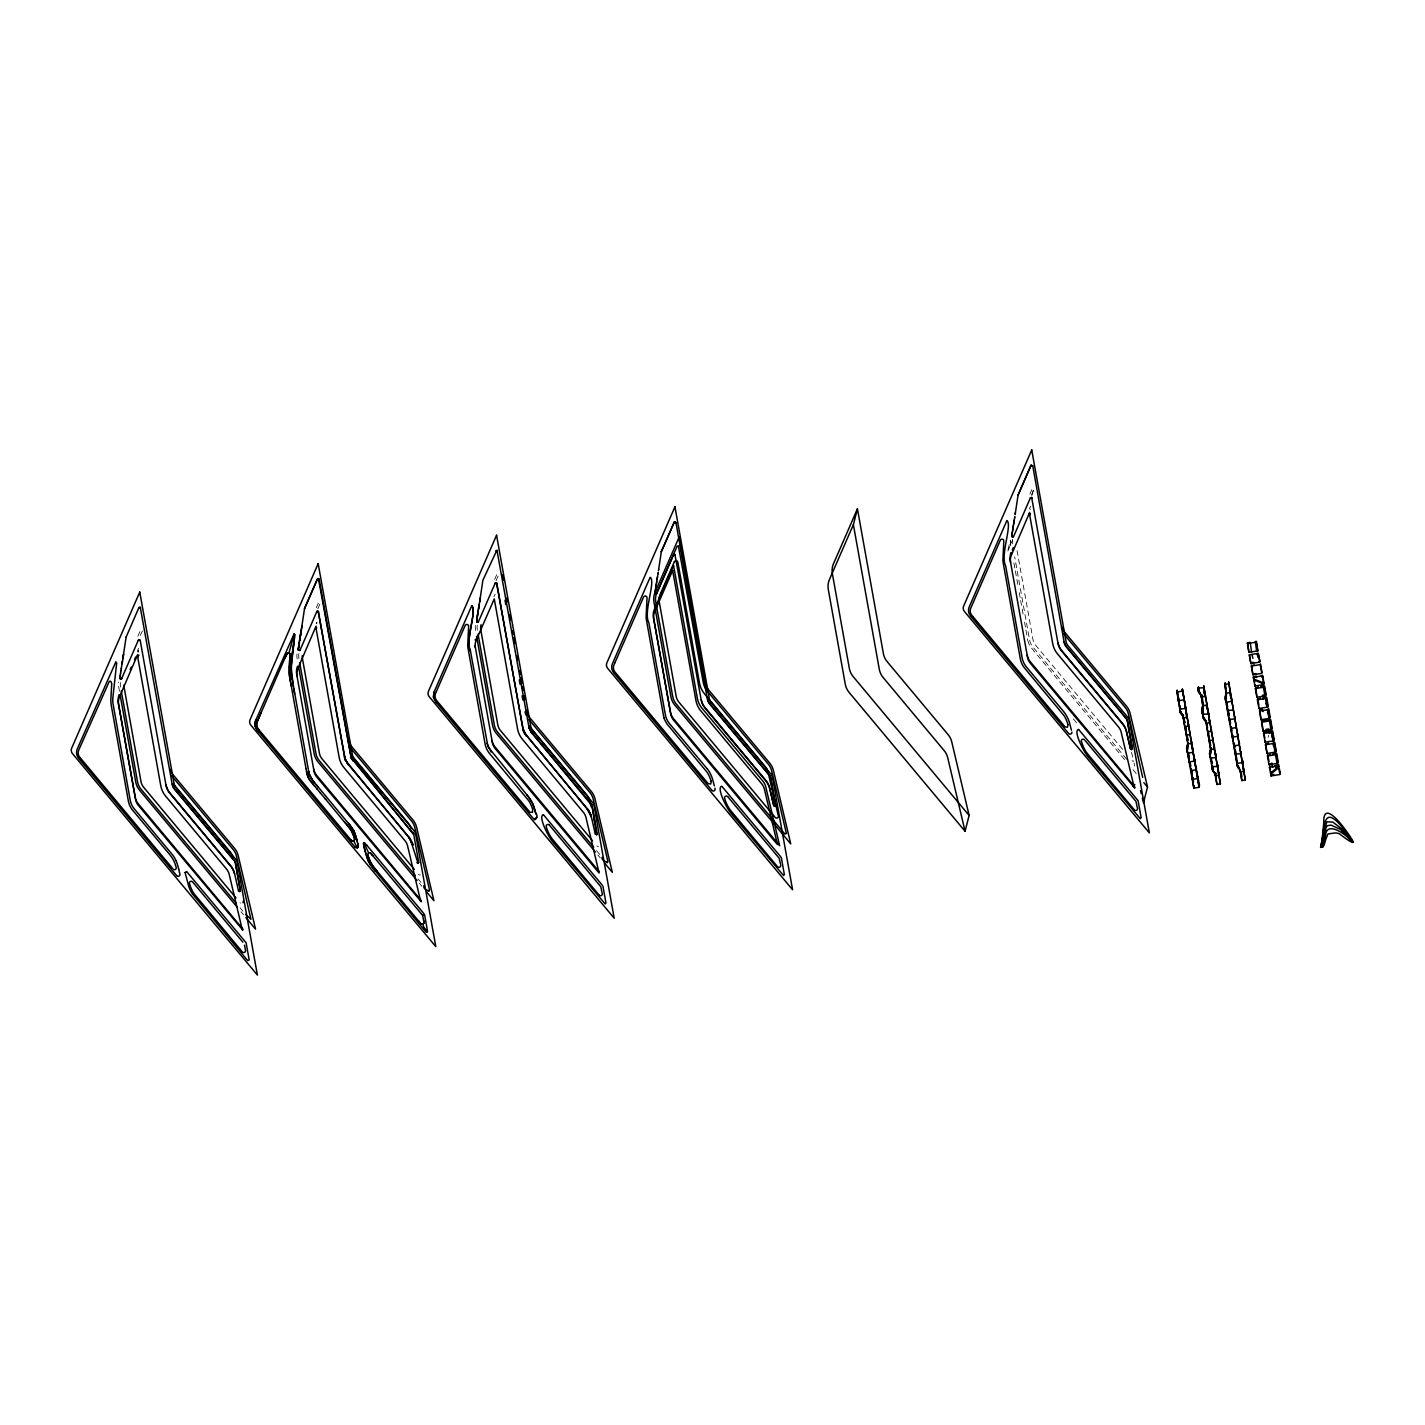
<?xml version="1.0" encoding="UTF-8"?>
<svg xmlns="http://www.w3.org/2000/svg" width="1425" height="1425" viewBox="0 0 1425 1425"><rect width="100%" height="100%" fill="white"/><g stroke="black" fill="none" stroke-linecap="round" stroke-linejoin="round"><path stroke-width="0.75" stroke-dasharray="5 3.75" d="M138.136 651.973L138.35 650.726L138.581 652.027M316.528 623.562L316.742 622.298L316.938 623.331M1030.168 509.562L1030.471 509.402M1008.027 549.516L1010.058 541.607M1032.038 495.241L1033.303 490.307M1268.107 737.206L1268.731 735.478M137.887 636.227L140.879 629.369M140.256 635.336L142.447 630.99M137.406 651.1L138.599 648.357M137.833 651.92L138.35 650.726M316.279 607.816L319.271 600.958M317.793 608.867L320.393 602.918M316.225 623.509L316.742 622.298M494.671 579.387L497.663 572.529M496.078 580.705L498.768 574.56M493.887 596.772L495.188 594.136M1029.847 494.119L1032.84 487.279M1031.379 495.188L1033.909 489.363M1007.849 551.065L1012.338 540.788M1029.367 508.992L1030.578 506.249M1122.651 749.425L1035.672 645.276A12.7 12.38 14.4 0 1 1032.965 639.504L1017.058 550.673M1126.641 759.24L1032.982 647.092A16.334 15.907 14.4 0 1 1029.509 639.665L1014.653 556.765M1124.574 759.561L1031.593 648.197A18.133 17.67 14.4 0 1 1027.835 640.52M1133.018 769.678L1136.651 774.007M1073.417 718.966L1078.244 724.755M596.505 850.565L600.958 855.891M597.841 854.947L600.246 857.832M418.113 878.993L420.945 882.36M419.449 883.358L421.853 886.261M240.095 907.85L242.802 911.109M241.057 911.786L243.461 914.672M1131.539 752.311L1133.712 761.502M1134.068 763.034L1134.781 766.098M1013.923 562.982L1014.992 568.896M1015.348 570.873L1018.18 586.673M1019.231 592.586L1020.3 598.5M1020.656 600.477L1023.471 616.277M1024.539 622.191L1025.608 628.104M1025.947 630.082L1027.728 639.95M119.486 691.267L118.774 687.313A18.133 17.67 14.4 0 1 118.613 682.254M1010.753 545.223A18.08 17.617 14.4 0 1 1010.681 539.523M1010.753 545.223A18.044 17.581 14.4 0 1 1010.592 540.146M1132.732 761.164A1.817 1.763 14.4 0 1 1132.02 760.647M1012.373 543.798A16.334 15.907 14.4 0 1 1012.569 539.238M477.357 630.188A16.334 15.907 14.4 0 1 477.304 624.987M475.558 630.473A18.133 17.67 14.4 0 1 475.416 625.415M598.482 846.557A1.817 1.763 14.4 0 1 596.843 845.916M420.375 874.914A1.817 1.763 14.4 0 1 418.451 874.327M297.166 658.902A18.133 17.67 14.4 0 1 297.006 653.826M298.947 658.617A16.334 15.907 14.4 0 1 298.912 653.398M120.555 687.028A16.334 15.907 14.4 0 1 120.412 682.468M240.487 903.129A1.817 1.763 14.4 0 1 240.041 902.755"/><path stroke-width="1.5" d="M298.181 649.978L299.873 650.53L316.849 611.485L318.113 611.076L345.402 760.291L409.313 838.06L412.84 845.346L412.805 844.437M476.876 619.733C476.431 624.239 477.375 621.068 478.301 622.048L495.241 583.057L496.452 582.611L523.402 730.847M476.663 621.318L477.054 618.521L476.769 620.124M707.495 698.695A10.883 10.598 14.4 0 0 709.81 703.629L769.785 775.467A3.634 3.527 14.4 0 1 770.569 777.106L775.574 805.036L774.826 806.425L773.704 805.837L769.625 788.506A19.166 18.668 14.4 0 0 765.742 780.811L704.858 707.887A17.189 16.744 14.4 0 1 701.207 700.067L674.898 554.236L673.633 554.646L656.693 593.619L655.072 592.747M1057.991 643.227L1058.098 642.835A17.189 16.744 14.4 0 0 1061.75 650.637L1122.651 723.562A19.166 18.668 14.4 0 1 1126.498 731.274L1130.488 748.909L1131.628 749.586L1130.488 748.909L1126.409 731.666A19.166 18.668 14.4 0 0 1122.544 723.953L1061.661 651.029A17.189 16.744 14.4 0 1 1057.991 643.227L1031.629 497.361L1030.418 497.806L1013.496 536.78C1011.18 535.747 1011.536 537.724 1013.371 536.691M289.72 659.704L289.916 653.594A1.799 1.746 14.4 0 1 290.219 654.663M291.11 668.485L291.163 666.383M607.994 861.787L593.228 799.176A16.334 15.907 14.4 0 0 589.932 792.585L529.031 719.678M289.222 667.969L289.222 671.407A51.514 50.196 14.4 0 0 289.596 676.519L306.054 768.77M1261.553 677L1261.41 675.646M289.222 667.541L289.275 666.241M293.764 642.907L294.369 633.662L288.954 652.917M291.181 665.956L291.697 658.688M289.293 665.813L289.453 662.946M121.624 678.496L120.591 679.404L119.789 678.389M418.683 862.517L418.38 862.766M597.182 833.607L596.665 834.747L591.785 804.448L597.164 833.447M290.237 654.698L290.112 655.856M289.507 662.126L289.845 658.457M289.685 660.113L289.328 673.793A46.366 45.19 14.4 0 0 289.578 676.376L290.433 681.595M1267.627 713.07L1267.751 711.431A11.222 10.937 14.4 0 0 1267.662 709.739L1268.606 708.421L1270.174 717.167L1268.98 717.363M289.863 658.225L290.005 656.8M111.702 684.428L110.829 699.817A51.514 50.196 14.4 0 0 111.186 704.947L128.392 801.188A21.268 20.734 14.4 0 0 132.169 809.632L169.343 854.145A69.451 67.688 14.4 0 1 170.911 856.122A26.487 25.81 14.4 0 1 173.583 860.379A37.531 36.569 14.4 0 1 175.453 865.011L176.183 867.397A1.781 1.746 14.4 0 1 173.529 869.41M172.3 783.946A10.883 10.598 14.4 0 0 174.634 788.898L234.608 860.718A3.634 3.527 14.4 0 1 235.374 862.374L240.38 890.625M291.84 657.406L292.232 653.897M292.285 653.523L292.41 652.418M111.791 683.715L110.901 681.488M292.463 652.062L292.695 650.228M292.802 649.497L293.105 647.306M298.484 648.143L298.217 649.764L298.662 646.95L298.377 648.553M655.001 592.907L655.268 591.304M1011.786 536.067L1012.231 533.253M120.252 675.361L119.807 678.175L121.552 678.621M655.162 591.713L655.447 590.092M1011.964 534.856L1012.409 532.042M293.212 646.576L293.639 643.637M298.84 645.739L298.555 647.342L299.018 644.527L298.733 646.131M477.233 617.31L476.947 618.913L477.411 616.099L477.126 617.702M655.34 590.502L655.625 588.899M120.163 675.753L120.626 672.938M123.476 654.609L126.13 636.993M301.833 626.466L304.523 608.564M480.225 598.037L482.915 580.153L496.933 550.121L528.996 727.498M658.653 569.341L661.325 551.724M1015.402 512.768L1015.206 514.104M1015.455 512.501L1018.109 494.885M123.387 655.144L123.583 654.217M301.975 625.789L301.37 629.369M655.518 589.291L655.803 587.688M658.724 569.216L658.457 570.677M1012.302 532.451L1012.587 530.848M123.494 654.752L123.156 656.729M299.197 643.316L298.912 644.919L299.393 642.105L299.09 643.708M301.708 627.249L301.886 626.323M477.589 614.905L477.304 616.508L477.963 612.483M480.1 598.838L480.278 597.912M655.696 588.08L655.981 586.477M1012.498 531.24L1012.783 529.637M1015.17 514.372L1015.437 512.911M120.519 673.348L120.983 670.534M123.227 656.212L123.423 655.286M479.602 602.027L480.172 598.696M294.102 640.716L291.43 661.859L291.323 674.31L309.083 773.757L312.467 780.17L351.031 826.482M301.548 628.318L301.726 627.392M477.482 615.297L477.785 613.694M655.892 586.868L656.355 584.054M1012.676 530.029L1012.961 528.426M120.893 670.926L121.374 668.111M122.978 657.798L123.245 656.337M294.512 638.008L291.127 667.506L293.425 687.028M299.286 642.497L300.532 634.873M477.678 614.086L478.159 611.272L477.874 612.875M479.78 600.958L479.958 600.032M656.07 585.657L656.551 582.861M1012.854 528.817L1013.157 527.214M122.817 658.867L123.084 657.406M299.856 638.881L299.66 640.092L300.443 635.265M299.464 641.303L299.963 638.489M301.477 628.977L300.622 634.054M478.355 610.06L478.052 611.663L478.925 606.444M656.444 583.252L656.747 581.649M657.994 573.598L658.225 572.405M1013.246 526.413L1013.531 524.81M1013.05 527.606L1013.335 526.003M121.267 668.521L122.532 660.879M122.924 658.457L122.033 663.694M294.548 637.794L295.064 634.588M300.728 633.662L301.316 630.046M478.444 609.259L478.836 606.836M479.032 605.643L479.21 604.432L478.64 608.048M479.121 605.251L479.708 601.617M656.64 582.041L657.513 576.822M658.101 573.206L657.032 579.637M1013.424 525.202L1013.727 523.598M1013.62 523.99L1014.315 519.983M1014.689 517.56L1013.816 522.779M1014.6 517.97L1014.885 516.367M300.248 636.476L300.817 632.86M300.337 636.084L300.924 632.451M478.729 607.656L479.317 604.04M242.838 930.133L138.457 805.499A13.662 13.306 14.4 0 1 135.553 799.283L118.578 704.556A13.662 13.306 14.4 0 1 119.451 697.057L137.691 654.502M296.97 676.127A13.662 13.306 14.4 0 1 297.843 668.628L316.083 626.074M1010.557 562.447A13.662 13.306 14.4 0 1 1011.429 554.948L1029.669 512.394M116.636 663.284L112.718 699.016A53.455 52.084 14.4 0 0 113.02 703.683L130.209 800.155A19.309 18.81 14.4 0 0 134.324 808.919L172.906 855.285A30.352 29.569 14.4 0 1 175.97 860.682M853.379 524.649L857.44 508.832L883.358 653.469A18.133 17.67 14.4 0 0 887.223 661.717L948.106 734.641A18.133 17.67 14.4 0 1 951.775 741.962L969.125 815.456L965.063 831.256L849.14 692.443A18.133 17.67 14.4 0 1 845.274 684.178L828.299 589.451A18.133 17.67 14.4 0 1 829.457 579.494L853.379 524.649L879.296 669.287A18.133 17.67 14.4 0 0 883.162 677.534L944.045 750.458A18.133 17.67 14.4 0 1 947.732 757.779L965.063 831.256M1018.002 495.277L1031.166 465.049M1018.073 495.063L1030.97 465.334M1031.183 465.352L1032.591 465.939L1030.863 465.726M1030.418 497.806L1032.145 498.02M1064.172 642.248L1064.279 641.838A10.883 10.598 14.4 0 0 1066.595 646.79L1126.587 718.627A3.634 3.527 14.4 0 1 1127.353 720.266L1132.252 748.766L1127.246 720.658A3.634 3.527 14.4 0 0 1126.48 719.019L1066.506 647.182A10.883 10.598 14.4 0 1 1064.172 642.248L1032.697 465.548M1143.456 802.845L1147.517 787.027L1130.185 713.533A18.133 17.67 14.4 0 0 1126.498 706.212L1065.615 633.306A18.133 17.67 14.4 0 1 1062.302 627.267M1180.167 711.698L1176.925 690.858L1177.78 696.7M1177.869 697.288L1178.19 700.779L1183.462 699.942L1183.961 697.965M1199.12 787.312L1182.394 689.219L1199.12 787.312L1193.847 788.15L1187.221 751.082A8.532 8.301 14.4 0 1 1187.328 748.089L1187.363 746.896A4.97 4.845 14.4 0 1 1187.559 744.384A4.827 4.703 14.4 0 0 1188.147 743.512L1188.183 743.387M1179.9 708.92L1185.03 708.67L1185.529 706.693M1180.06 708.457L1179.971 705.892M1187.737 749.265L1187.577 747.555A8.318 8.105 14.4 0 0 1187.898 744.171L1183.178 716.971A7.018 6.84 14.4 0 0 1182.287 714.851L1182.127 714.62M1187.096 715.439L1186.597 717.416L1183.106 717.968M1188.664 724.167L1188.147 726.144L1184.674 726.697L1183.249 717.381M1198.443 686.672L1198.318 688.026M1186.384 734.855L1189.715 734.89L1190.231 732.913M1220.423 783.91L1203.715 685.817L1220.423 783.91L1216.932 784.462L1215.383 775.734A8.318 8.105 14.4 0 0 1213.993 772.599L1213.726 772.261M1206.85 703.309L1206.334 705.286L1202.842 705.838L1201.364 696.113A7.018 6.84 14.4 0 0 1200.473 693.993L1199.44 692.532A5.611 5.451 14.4 0 1 1198.746 691.107L1198.478 690.092A31.403 30.602 14.4 0 1 1198.3 689.166L1198.158 688.453M1187.844 744.456L1188.005 743.993A7.018 6.84 14.4 0 1 1187.916 746.255L1187.452 747.947A5.611 5.451 14.4 0 0 1187.292 749.514L1187.381 750.548A31.403 30.602 14.4 0 0 1187.542 751.492L1187.577 753.202L1192.85 752.364L1193.366 750.387M1191.799 741.641L1191.282 743.618L1188.112 743.707A2.512 2.458 -8.7 0 0 1188.29 743.137M1205.283 694.563L1204.766 696.54L1201.293 697.092M1202.842 705.838L1201.435 696.504M1202.789 714.263L1207.901 714.014L1208.418 712.037M1194.916 759.115L1194.417 761.092L1189.145 761.93L1187.737 752.614M1214.67 746.985L1214.171 748.962L1210.68 749.514L1206.049 722.315A7.018 6.84 14.4 0 0 1205.318 720.444M1192.137 777.106L1192.28 779.422L1197.552 778.567L1198.051 776.589M1196.483 767.861L1195.985 769.838L1190.712 770.676L1190.908 768.93M1209.985 720.783L1209.469 722.76L1205.977 723.312M1207.705 731.452L1211.036 731.488L1211.535 729.511M1193.847 788.15L1192.422 778.816M1209.273 740.198L1212.604 740.234L1213.102 738.257M1230.185 690.697L1229.668 692.675L1226.177 693.227L1224.77 683.893L1226.177 693.227A8.318 8.105 14.4 0 1 1225.963 696.611L1226.212 698.802M1210.68 749.514L1206.53 724.897M1245.325 780.045L1228.617 681.952L1245.325 780.045L1241.834 780.597L1240.338 770.872A7.018 6.84 14.4 0 0 1239.465 768.752M1210.609 757.957L1215.739 757.708L1216.237 755.731M1212.176 766.686L1217.306 766.436L1217.805 764.459M1227.691 710.398L1232.803 710.149L1233.302 708.172M1231.752 699.426L1231.236 701.403L1225.963 702.24L1226.052 701.26M1247.32 643.583L1256.227 642.158L1257.794 650.887L1256.672 651.065L1255.3 641.553L1256.423 641.375L1257.794 650.887L1248.87 652.312L1247.516 642.8L1250.188 642.372L1251.56 651.884M1226.515 703.843L1229.098 719.714L1234.371 718.877L1234.869 716.9M1213.815 771.566L1214.563 772.635A7.018 6.84 14.4 0 1 1215.454 774.737L1215.383 775.734L1218.856 775.182L1219.372 773.205M1230.915 727.498L1230.666 728.46L1235.938 727.623L1236.437 725.646M1216.932 784.462L1215.525 775.147M1231.04 727.017L1232.233 737.206L1237.506 736.351L1238.004 734.374M1258.008 657.548L1257.117 653.576L1258.239 653.398L1259.807 662.126L1250.883 663.551L1249.333 654.823L1258.239 653.398L1260.003 661.36L1258.952 661.521M1251.346 666.063L1260.252 664.638L1261.82 673.366L1252.913 674.791L1251.346 666.063L1254.214 664.852M1233.551 743.048L1233.783 745.934L1239.055 745.097L1239.572 743.12M1252.913 674.791L1251.542 665.279M1253.359 677.303L1262.265 675.877L1263.832 684.606L1254.926 686.031L1253.359 677.303L1256.227 676.091L1256.494 677.516M1235.511 754.074L1240.623 753.825L1241.139 751.848M1237.31 762.803L1235.475 750.512M1254.926 686.031L1255.193 684.712M1255.372 688.542L1264.296 687.117L1265.845 695.845L1256.939 697.27L1255.372 688.542L1258.346 686.939M1233.943 745.346L1236.918 763.408L1242.19 762.571L1242.707 760.594M1256.939 697.27L1255.674 687.367M1257.384 699.782L1266.308 698.357L1267.858 707.085L1258.952 708.51L1257.384 699.782L1260.359 698.179M1258.952 708.51L1259.255 707.352M1244.274 769.34L1243.758 771.299L1240.267 771.869M1259.397 711.022L1268.321 709.597L1269.889 718.325L1260.965 719.75L1259.7 709.846L1262.372 709.418L1263.049 711.609M1241.834 780.597L1240.427 771.263M1260.965 719.75L1259.7 709.846M1261.41 722.261L1270.334 720.836L1271.902 729.564L1262.977 730.989L1261.713 721.086L1267.057 720.231M1262.977 730.989L1261.713 721.086M1263.423 733.501L1272.347 732.076L1273.914 740.804L1264.99 742.229L1263.726 732.325L1269.069 731.47L1269.247 733.18M1264.99 742.229L1265.186 740.519M1265.436 744.741L1274.36 743.316L1275.927 752.044L1267.003 753.469L1265.436 744.741L1268.41 743.137M1267.003 753.469L1265.738 743.565M1267.448 755.98L1276.372 754.555L1277.94 763.283L1269.016 764.708L1267.448 755.98L1270.423 754.377M1269.016 764.708L1271.991 763.123M1269.461 767.22L1278.385 765.795L1279.953 774.523L1271.029 775.948L1269.461 767.22L1272.436 765.617L1272.632 766.739A31.403 2.868 80.9 0 1 1272.757 767.38M1271.029 775.948L1270.673 771.602M1210.538 754.199L1210.787 751.598A7.018 6.84 14.4 0 0 1210.894 749.318L1210.822 748.927M1226.23 693.512L1226.284 693.352A7.018 6.84 14.4 0 1 1226.302 695.311L1225.838 697.003A5.611 5.451 14.4 0 0 1225.678 698.553L1225.767 699.604A31.403 30.602 14.4 0 0 1225.928 700.53L1226.212 700.886M1273.38 745.756L1273.523 742.318L1274.663 742.14L1276.23 750.886L1274.556 751.153M1203.413 714.406L1202.967 707.922A7.018 6.84 14.4 0 0 1203.074 705.642L1203.003 705.233M1225.945 693.423A4.97 4.845 14.4 0 0 1225.785 695.934L1225.732 697.822M1210.538 757.548L1210.413 756.835A31.403 30.602 14.4 0 1 1210.27 755.891L1210.163 754.858A5.611 5.451 14.4 0 1 1210.324 753.291L1210.448 752.899A8.318 8.105 14.4 0 0 1210.769 749.514L1211.001 748.98A2.512 2.458 -8.7 0 0 1211.161 747.787M1210.431 753.504L1210.253 752.24M1204.178 719.75A8.532 8.301 14.4 0 1 1203.003 717.042L1202.593 713.141A31.403 30.602 14.4 0 1 1202.433 712.197L1202.344 711.164A5.611 5.451 14.4 0 1 1202.486 709.597L1202.629 709.151A8.318 8.105 14.4 0 0 1202.949 705.82L1203.181 705.304A2.512 2.458 -8.7 0 0 1203.341 704.092L1201.792 695.115M294.173 633.644L255.627 720.587L255.111 725.931L257.765 730.633M527.125 795.168L487.973 746.771L470.482 651.154C464.71 640.787 477.482 609.757 471.728 605.75L434.019 692.176L433.503 697.502L436.78 702.952M256.126 719.447L255.004 725.307L257.337 730.134M434.019 692.176L433.396 696.896L435.729 701.706M257.925 720.017L257.034 722.101A7.285 7.089 14.4 0 0 257.302 727.498A7 6.822 14.4 0 0 257.978 728.585L258.085 728.727A25.81 25.151 14.4 0 0 258.513 729.262L259.332 730.259M126.095 637.171L138.991 607.424L140.202 606.979L172.211 784.338A10.883 10.598 14.4 0 0 174.527 789.29L234.502 861.127A3.634 3.527 14.4 0 1 235.285 862.766L240.273 890.696M121.517 678.888L138.457 639.914L140.078 640.52M130.12 669.572L131.225 667.078M134.502 659.579L135.589 657.067M304.594 608.35L317.383 579.013M304.487 608.742L317.294 579.405L318.505 578.96L351.156 757.904L413.678 834.355L351.138 757.192L319.075 579.102M258.442 718.859L259.19 717.113M285.623 656.533L257.782 720.355M285.908 655.892L286.585 654.307A6.11 5.949 14.4 0 1 286.906 653.63A1.799 1.746 14.4 0 1 287.547 653.06L287.69 652.988A2.013 1.977 14.4 0 1 288.758 652.882M436.353 691.553L464.995 625.878A6.11 5.949 14.4 0 1 465.298 625.201A1.817 1.763 14.4 0 1 468.629 626.252L467.721 645.382A46.366 45.19 14.4 0 0 467.97 647.947L484.981 743.28A47.31 46.099 14.4 0 0 485.212 744.527L485.408 745.364A18.561 18.098 14.4 0 0 485.765 746.593A20.716 20.182 14.4 0 0 488.65 752.311A42.127 41.04 14.4 0 0 489.986 754.021L528.817 800.85A25.49 24.848 14.4 0 1 530.118 803.077L530.866 804.608A43.106 42.002 14.4 0 1 531.703 806.639A43.356 42.251 14.4 0 1 532.665 809.489L532.54 812.286L529.993 812.303L436.905 700.851A25.81 25.151 14.4 0 1 436.477 700.316A7.232 7.054 14.4 0 1 435.444 693.69L436.264 691.731M661.378 551.511L674.381 521.888L661.271 551.902M614.745 663.124L643.387 597.467A6.11 5.949 14.4 0 1 643.69 596.79A1.817 1.763 14.4 0 1 647.039 597.841L646.113 616.954A46.366 45.19 14.4 0 0 646.362 619.537L663.373 714.851A47.31 46.099 14.4 0 0 663.605 716.116L663.801 716.935A18.561 18.098 14.4 0 0 664.157 718.182M857.44 508.832L833.518 563.677A18.133 17.67 14.4 0 0 832.36 573.634L849.336 668.378A18.133 17.67 14.4 0 0 853.201 676.626L969.125 815.456M1012.284 549.997L1013.371 547.485M259.439 716.543L260.971 713.052M285.018 657.923L287.547 653.06A1.817 1.763 14.4 0 1 289.881 653.576L289.275 653.042M614.656 663.32L613.819 665.261A7.232 7.054 14.4 0 0 614.763 671.763L614.87 671.887A25.81 25.151 14.4 0 0 615.297 672.422L708.243 783.732L710.772 783.999L711.182 781.47M257.195 727.534A7.659 7.463 14.4 0 1 257.302 721.478L257.676 720.605M316.902 611.361L318.577 611.699M673.526 555.038L675.254 555.251M423.724 923.222C420.535 926.339 429.531 932.092 426.983 932.342M418.718 862.374L413.446 832.984M138.902 607.834L140.612 608.048M138.35 640.306L140.167 640.128L166.013 785.335A17.189 16.744 14.4 0 0 169.682 793.137L231.242 866.917A19.398 18.899 14.4 0 1 234.163 872.723M495.74 550.869L497.503 550.798M471.728 605.75C477.357 610.63 464.782 640.324 470.482 651.154M317.312 579.352L319.022 579.619M316.778 611.824L318.47 612.091L344.85 758.741M1133.872 786.03L1134.817 784.462M656.622 593.744L655.072 593.673M137.708 657.121L138.92 655.144M316.118 628.71L316.706 627.712M1029.687 515.013L1030.471 513.748M775.2 806.212L770.462 777.516A3.634 3.527 14.4 0 0 769.696 775.859L709.703 704.039A10.883 10.598 14.4 0 1 707.388 699.087L675.913 522.387L674.488 521.799L675.806 522.779M496.862 583.68L495.277 583.235L496.862 583.68L522.975 729.279M1270.851 772.884L1277.406 767.452L1277.495 765.938M240.113 891.088L238.598 890.625M775.236 805.873L773.811 805.446L769.714 788.114A19.166 18.668 14.4 0 0 765.848 780.401L704.965 707.477A17.189 16.744 14.4 0 1 701.296 699.675M495.383 583.128L496.969 583.27M423.617 920.532L422.691 915.598L424.472 914.351M364.978 843.066L363.66 842.959L366.653 845.061M355.021 847.109L357.693 847.501L358.067 844.74M317.062 611.503L318.47 612.091M308.049 776.874L309.831 775.806M299.713 650.423L298.27 649.729M477.963 622.084L476.716 622.155M1142.672 777.373L1128.422 713.925A16.334 15.907 14.4 0 0 1125.109 707.334L1064.226 634.41A19.95 19.451 14.4 0 1 1063.442 633.413M358.316 845.898L358.316 845.827A1.799 1.763 14.4 0 1 355.163 847.234L357.996 847.18L357.853 843.832M354.326 838.078L354.576 838.969A1.853 1.799 14.4 0 1 353.667 841.088C351.476 842.3 356.945 838.88 353.845 836.582A37.531 36.569 14.4 0 0 351.957 831.951M357.319 847.733L353.649 841.053M1251.097 662.785L1253.768 662.358M1253.109 674.025L1255.781 673.598M1176.622 692.033L1181.895 691.196M1203.217 687.794L1198.087 688.043L1198.354 690.822A8.532 8.301 14.4 0 0 1199.476 693.548L1199.886 693.975A8.318 8.105 14.4 0 1 1201.382 697.074M1224.609 684.481L1228.101 683.929M1261.766 683.822L1264.135 683.448L1263.637 680.651M1260.787 686.547L1264.581 685.942L1266.148 694.688L1262.336 695.293M1268.214 720.053L1270.637 719.661L1272.187 728.407L1270.388 728.692M1265.952 729.404L1268.624 728.977M1273.22 739.807L1274.199 739.646L1272.65 730.9L1270.227 731.292L1270.459 732.414A11.222 10.937 14.4 0 0 1270.583 732.967M1272.863 753.985L1276.675 753.38L1278.243 762.126M1271.225 775.182L1273.825 774.345M115.763 662.073L77.271 748.944A9.227 8.995 14.4 0 0 78.553 758.153L176.664 875.573M115.942 662.073L116.672 663.017M1254.285 680.046L1262.336 683.359L1262.942 684.748M1011.429 554.948L1011.198 552.49A14.517 14.143 14.4 0 0 1010.254 560.452L1027.532 657.192A13.662 13.306 14.4 0 0 1030.435 663.391L1134.817 788.025M297.611 666.17A14.517 14.143 14.4 0 0 296.685 674.15L313.945 770.872A13.662 13.306 14.4 0 0 316.849 777.088L421.248 901.722M426.182 932.253L370.714 865.402A38.03 37.05 14.4 0 1 367.205 858.171L366.225 855.303M247.683 960.61L249.179 959.88L246.133 942.94M186.586 871.494L185.054 872.403M1078.565 729.386C1072.669 730.562 1084.336 753.148 1088.397 757.12L1140.338 818.716L1141.14 817.683L1138.13 800.886M543.388 814.637C537.474 816.08 549.231 838.399 553.203 842.389L605.162 903.967L605.946 902.951L602.935 886.154M1084.336 739.611L1084.443 739.717A1.799 1.763 14.4 0 0 1081.343 741.089M549.266 824.986L549.142 824.879A1.799 1.763 14.4 0 0 546.167 826.358A3.954 3.865 14.4 0 0 546.309 826.963L547.004 829.083A39.597 38.582 14.4 0 0 549.266 834.302A33.398 32.543 14.4 0 0 551.546 837.936A39.259 38.243 14.4 0 0 552.793 839.592L598.963 894.918M370.749 853.29L371.854 854.572M428.034 890.857C432.879 890.803 423.083 891.248 423.759 885.744M606.391 862.392C611.004 863.479 600.281 860.771 602.152 857.316M536.691 817.344C529.37 822.296 540.805 819.339 535.622 812.713C534.179 806.194 531.525 799.853 526.912 794.936M727.658 796.575L727.587 796.504A1.799 1.763 14.4 0 0 724.559 797.929A3.954 3.865 14.4 0 0 724.702 798.534L725.396 800.654A39.597 38.582 14.4 0 0 727.658 805.873A33.398 32.543 14.4 0 0 729.938 809.525A39.259 38.243 14.4 0 0 731.185 811.163L777.355 866.489M1182.59 714.655L1183.035 715.172A2.512 2.458 -8.7 0 1 1183.48 715.938M721.78 786.226C715.867 787.33 727.552 810.023 731.595 813.96L783.554 875.556L784.356 874.594L781.345 857.725M351.458 840.572L352.42 841.16L350.906 839.913M186.924 871.904L245.723 942.299M189.4 883.482A1.835 1.799 14.4 0 1 192.571 881.897L242.873 942.174M1078.814 729.671L1137.667 800.155M1134.158 809.649L1087.987 754.324A39.259 38.243 14.4 0 1 1086.723 752.667A33.398 32.543 14.4 0 1 1084.461 749.033A39.597 38.582 14.4 0 1 1082.198 743.814L1081.486 741.695A3.954 3.865 14.4 0 1 1081.326 741.089M722.012 786.511L780.882 856.995M543.62 814.94L602.49 885.424M419.36 921.886L420.696 923.489M971.227 616.811L1068.305 733.056M435.979 701.991L436.602 702.739M354.985 847.056L257.052 729.778A9.334 9.102 14.4 0 1 255.253 726.536A8.728 8.497 14.4 0 1 255.004 725.307A9.191 8.96 14.4 0 1 254.986 722.867A9.369 9.138 14.4 0 1 255.663 720.516M257.587 730.419L258.744 731.809M970.924 616.437L970.621 616.081A9.067 8.835 14.4 0 1 969.214 606.908L1006.905 520.499C1012.569 524.917 999.94 555.287 1005.658 565.885L1022.17 658.029A19.113 18.632 14.4 0 0 1026.249 666.722L1064.048 712.072A33.862 32.989 14.4 0 1 1069.231 721.869L1071.44 730.152M728.015 796.985L779.19 858.277L780.401 863.692M306.553 771.513L306.589 771.727A47.31 46.099 14.4 0 0 306.82 772.956L307.016 773.793A18.561 18.098 14.4 0 0 307.355 775.022A20.716 20.182 14.4 0 0 310.258 780.74A42.127 41.04 14.4 0 0 311.576 782.432L314.604 786.066M972.776 616.402L972.082 615.582A25.81 25.151 14.4 0 1 971.654 615.048L971.547 614.905A7.232 7.054 14.4 0 1 970.621 608.422L1000.172 540.609A6.11 5.949 14.4 0 1 1000.475 539.95A1.817 1.763 14.4 0 1 1003.823 540.983L1002.897 560.114A46.366 45.19 14.4 0 0 1003.164 562.697L1020.158 658.012A47.31 46.099 14.4 0 0 1020.407 659.276L1020.585 660.096A18.561 18.098 14.4 0 0 1020.941 661.342A20.716 20.182 14.4 0 0 1023.827 667.043A42.127 41.04 14.4 0 0 1025.163 668.752L1063.994 715.582A25.49 24.848 14.4 0 1 1065.312 717.808L1066.043 719.34A43.106 42.002 14.4 0 1 1066.898 721.371A43.356 42.251 14.4 0 1 1067.842 724.221L1067.948 724.541M549.533 825.289L600.78 886.688L602.258 893.511A2.618 2.565 14.4 0 1 602.312 894.383A1.853 1.799 14.4 0 1 599.533 895.506A1.977 1.924 14.4 0 1 599.141 895.114M314.337 785.745L317.027 788.951M316.849 788.72L320.269 792.817M371.177 853.771L372.744 855.659M421.586 914.138L422.691 915.598M421.462 913.995L371.515 854.181M259.118 729.992L351.316 840.394M418.487 920.835L419.449 921.993M1143.883 782.699L1147.517 787.027M1134.959 787.099L1030.328 661.806A14.517 14.143 14.4 0 1 1027.229 655.197M1085.155 740.555L1135.974 801.42L1137.435 808.242A2.618 2.565 14.4 0 1 1137.488 809.115A1.853 1.799 14.4 0 1 1134.727 810.237A1.977 1.924 14.4 0 1 1134.336 809.863M528.978 725.681L587.029 795.203A12.7 12.38 14.4 0 1 589.594 800.333L591.09 806.621M529.156 727.445L531.418 732.058L591.393 803.878M529.833 730.117L529.103 727.106L531.098 732.183L592.016 805.713M525.13 733.911L588.454 810.13L591.054 815.492L595.312 834.248L596.808 834.64L595.49 834.017M524.596 732.967L587.706 809.649L591.233 816.935L591.197 816.008M592.586 840.821L500.496 730.544A12.7 12.38 14.4 0 1 497.788 724.755L480.813 630.028A12.7 12.38 14.4 0 1 481.044 624.72M593.691 847.198L497.806 732.361A16.334 15.907 14.4 0 1 494.315 724.933L478.052 634.143M595.418 852.043L496.399 733.465A18.133 17.67 14.4 0 1 492.533 725.218L476.627 636.405M605.091 863.621L612.322 872.296L594.991 798.802A18.133 17.67 14.4 0 0 591.322 791.481L530.438 718.556A18.133 17.67 14.4 0 1 526.573 710.309M599.123 871.583L495.134 747.056A14.517 14.143 14.4 0 1 492.053 740.466M436.727 702.899L533.449 818.716M350.568 754.092L408.637 823.632A12.7 12.38 14.4 0 1 411.202 828.744M345.295 759.382L348.003 764.121L410.062 838.541L418.042 863.265L416.902 862.606M414.426 869.517L322.103 758.955A12.7 12.38 14.4 0 1 319.396 753.184L302.421 658.439A12.7 12.38 14.4 0 1 302.243 655.785M415.298 875.609L319.414 760.772A16.334 15.907 14.4 0 1 315.923 753.362L299.66 662.572M417.026 880.472L318.007 761.894A18.133 17.67 14.4 0 1 314.141 753.647L298.591 666.793M426.681 892.032L433.93 900.707L416.599 827.23A18.133 17.67 14.4 0 0 412.929 819.909L352.028 746.985A18.133 17.67 14.4 0 1 348.412 739.842M421.159 900.529L316.742 775.485A14.517 14.143 14.4 0 1 313.66 768.877M314.515 782.61L312.734 780.49A19.433 18.935 14.4 0 1 309.831 775.806L308.477 771.103M316.279 784.748L318.06 786.867M423.777 913.478L366.368 844.722M313.785 785.086L312.681 783.768M320.162 792.692L325.702 799.3M344.512 821.851L345.723 823.294M346.542 824.273L347.344 825.235M325.132 798.623L350.425 829.279A25.49 24.848 14.4 0 1 351.726 831.488L352.456 833.019A43.106 42.002 14.4 0 1 353.311 835.068A43.356 42.251 14.4 0 1 354.273 837.918M258.816 729.636L258.352 729.083A7.873 7.659 14.4 0 1 257.302 727.498M418.79 921.191L374.401 868.003A39.259 38.243 14.4 0 1 373.154 866.364L372.228 864.993A35.18 34.271 14.4 0 1 369.2 859.079A51.46 50.142 14.4 0 1 368.077 855.944L368.612 857.494A39.597 38.582 14.4 0 0 370.874 862.731A33.398 32.543 14.4 0 0 373.154 866.364L377.358 871.601M173.155 783.679L230.244 852.043A12.7 12.38 14.4 0 1 232.809 857.173M236.033 897.946L143.711 787.384A12.7 12.38 14.4 0 1 141.004 781.595L124.028 686.868A12.7 12.38 14.4 0 1 123.832 685.104M236.016 902.987L141.004 789.201A16.334 15.907 14.4 0 1 137.53 781.773L121.267 690.983M245.528 914.351L250.925 919.321L236.443 856.015A16.334 15.907 14.4 0 0 233.13 849.442L172.247 776.518A19.95 19.451 14.4 0 1 171.463 775.521M237.423 907.44L139.614 790.305A18.133 17.67 14.4 0 1 135.749 782.058L120.181 695.222M245.884 917.558L255.538 929.136L238.207 855.641A18.133 17.67 14.4 0 0 234.537 848.32L173.636 775.414A18.133 17.67 14.4 0 1 170.323 769.375M242.98 929.207L138.35 803.896A14.517 14.143 14.4 0 1 135.25 797.305L118.275 702.561A14.517 14.143 14.4 0 1 119.219 694.598M172.603 868.448L79.96 757.494M247.148 959.969L192.322 893.831A38.03 37.05 14.4 0 1 188.795 886.582L185.108 872.652M973.061 616.74L1065.027 726.875L1067.396 727.284L1068.038 724.844M348.519 823.347L354.13 831.719L357.835 843.743M375.007 871.049L368.345 861.038L364.568 848.997M711.841 790.305L613.837 672.921A9.067 8.835 14.4 0 1 612.412 663.747L650.121 577.339C656.195 580.937 642.907 612.483 648.874 622.725L665.386 714.887A19.113 18.632 14.4 0 0 669.447 723.562L707.263 768.912M527.713 795.88L532.683 803.611L535.978 814.245M349.321 824.309L353.988 831.416L357.319 841.516M526.573 735.906L524.115 731.969M526.466 736.298L522.904 728.086M491.055 751.99L486.994 743.298M413.001 832.307L413.482 833.696M348.181 764.334L345.598 760.148M348.074 764.726L344.814 757.833M312.663 780.401L309.813 775.752A19.202 18.703 14.4 0 1 308.922 773.187A19.416 18.917 14.4 0 1 308.602 771.727M311.772 782.663L310.597 781.185A20.573 20.039 14.4 0 1 308.049 776.874A21.785 21.232 14.4 0 1 306.785 772.777L306.019 768.556M1205.764 720.337L1205.906 720.516A2.512 2.458 -8.7 0 1 1206.28 721.086M587.456 808.83L590.609 814.868M587.367 809.222L589.22 811.894M409.064 837.241L412.217 843.279M408.957 837.633L410.827 840.322M591.286 804.288L591.874 805.267M531.418 732.058L530.243 730.348M531.311 732.45L529.245 727.783M353.026 760.487L351.85 758.759M352.919 760.879L351.031 756.853M1239.002 768.093L1238.432 767.309A5.611 5.451 14.4 0 1 1237.737 765.884M1181.984 714.406L1181.254 713.408A5.611 5.451 14.4 0 1 1180.559 711.983L1180.292 710.968A31.403 30.602 14.4 0 1 1180.114 710.042L1179.971 709.312M1204.25 719.714L1204.588 720.195A8.318 8.105 14.4 0 1 1206.084 723.294M1238.539 768.271L1238.877 768.734A8.318 8.105 14.4 0 1 1240.373 771.851M1204.855 719.75L1204.143 718.752A5.611 5.451 14.4 0 1 1203.519 717.559M1266.059 703.398L1267.039 706.105L1268.161 705.927L1266.593 697.181L1262.799 697.787L1263.227 699.461M524.899 734.071L523.794 731.221M411.202 840.412L412.395 843.796M524.364 733.109L522.815 728.496M363.892 842.816L368.701 853.041M589.843 812.464L590.947 815.884M1271.902 736.066L1272.347 737.081A11.222 10.937 14.4 0 1 1272.543 737.598M1230.238 695.596L1231.396 698.214M1206.904 708.207L1208.275 711.271M1214.723 751.901L1216.024 755.001L1214.296 749.728M1191.852 746.558L1199.565 785.531M351.441 758.545L350.71 755.535M523.901 732.129L523.598 730.704M345.295 760.042L345.028 758.617M523.598 731.363L523.135 729.155M1213.298 770.391L1212.924 769.162M345.099 759.525L344.565 756.782M367.988 855.641L367.935 855.445A3.954 3.865 14.4 0 1 367.757 854.786M1199.12 691.535L1198.835 690.519M1203.787 717.63L1203.893 717.968A4.328 2.886 19.9 0 0 1204.713 719.411M590.894 814.975L591.09 816.4M412.484 843.404L412.555 844.312M189.507 883.767L189.703 884.355A51.46 50.142 14.4 0 0 190.808 887.49A35.18 34.271 14.4 0 0 193.836 893.422L242.303 951.9A1.817 1.763 14.4 0 0 244.726 952.31M1203.448 717.327L1203.181 716.312A31.403 30.602 14.4 0 1 1202.985 715.386L1202.86 714.655M1238.004 765.973L1238.183 766.507A4.328 2.886 19.9 0 0 1239.002 767.968M711.057 781.06L711.093 781.167A43.356 42.251 14.4 0 0 710.113 778.21A43.106 42.002 14.4 0 0 709.258 776.18L708.51 774.648A25.49 24.848 14.4 0 0 707.21 772.421L668.378 725.592A42.127 41.04 14.4 0 1 667.043 723.882A20.716 20.182 14.4 0 1 664.139 718.182M1180.773 711.841L1181.022 712.625A4.328 2.886 19.9 0 0 1181.931 714.192M412.662 843.921L412.698 844.829M365.673 853.379L365.94 854.341M1231.538 698.339L1229.811 693.441M234.43 873.774L234.252 872.332A19.398 18.899 14.4 0 0 231.349 866.525L169.789 792.745A17.189 16.744 14.4 0 1 166.119 784.943M365.156 851.438L365.406 852.417M1237.595 765.403L1237.47 764.869A31.403 30.602 14.4 0 1 1237.274 763.942L1237.078 762.82M363.446 843.992L364.016 846.557M178.731 869.161L179.924 874.327A1.799 1.746 14.4 0 1 177.127 876.001M1263.013 677.427L1262.479 675.165M357.212 841.124L357.408 841.908M364.925 850.458L363.856 845.844M1262.71 676.216L1263.441 679.547M1213.37 769.625L1212.639 765.938M1140.57 790.59L1141.283 793.654M1142.369 798.249L1143.099 801.313M1134.264 787.74L1121.226 732.397A13.662 13.306 14.4 0 0 1118.447 726.892L1057.564 653.968A22.622 22.034 14.4 0 1 1052.737 643.69L1029.438 513.641M714.37 785.834L712.429 778.727A33.862 32.989 14.4 0 0 707.352 768.859M594.065 819.233L595.044 823.418M429.566 890.073L414.835 827.604A16.334 15.907 14.4 0 0 411.522 821.014L350.639 748.089A19.95 19.451 14.4 0 1 349.606 746.753M420.696 901.437L407.639 846.094A13.662 13.306 14.4 0 0 404.878 840.572L343.977 767.647A22.622 22.034 14.4 0 1 339.168 757.37L315.869 627.321M234.537 873.382L238.563 891.177L239.721 891.658L240.38 890.287M242.303 929.848L229.247 874.505A13.662 13.306 14.4 0 0 226.486 869.001L165.585 796.076A22.622 22.034 14.4 0 1 160.776 785.781L137.477 655.749M1254.232 679.814L1253.555 676.519M1237.327 765.528L1225.607 700.12A8.532 8.301 14.4 0 1 1225.714 697.146L1225.607 696.344A4.328 3.758 -59.2 0 1 1225.91 693.868M1254.321 680.17L1254.712 682.058M1229.009 715.314L1227.923 710.416M1230.434 724.595L1229.241 719.126M344.636 757.957L344.512 756.515M364.462 848.516L364.123 847.038M357.764 843.44L358.12 844.989M1208.168 710.737L1206.494 706.159M714.905 788.15L715.083 788.933A1.817 1.763 14.4 0 1 711.912 790.394M1252.005 654.396L1252.878 658.368M1189.163 758.029L1188.076 753.184M1190.605 767.309L1189.394 761.912M1199.155 690.43L1198.514 687.082M1177.816 694.83L1177.495 693.334A11.222 1.033 80.9 0 1 1177.192 691.731L1176.997 690.591M1191.995 773.953L1191.585 771.958A11.222 1.033 80.9 0 1 1191.282 770.373L1191.086 769.233M1233.32 739.486L1233.106 738.488A11.222 1.033 80.9 0 1 1232.803 736.885L1232.589 735.763M1274.965 765.67L1278.688 764.619L1279.009 766.436M1193.153 749.71L1191.425 744.384M1180.595 709.418L1180.327 707.958M1203.021 714.246L1202.842 713.284M1212.247 767.077L1212.39 767.808A31.403 30.602 14.4 0 0 1212.568 768.734L1212.835 769.749A5.611 5.451 14.4 0 0 1213.405 770.978M1180.132 708.902L1178.332 700.174M423.848 921.904L423.653 920.782L423.866 921.922A2.618 2.565 14.4 0 1 423.92 922.794M245.456 950.315L244.53 945.167M1260.466 663.854L1262.016 672.6M1263.387 687.26L1264.955 695.988M1265.418 698.499L1266.967 707.228M1267.431 709.739L1268.98 718.467M1269.443 720.979L1270.993 729.707M1271.456 732.218L1273.024 740.947M1273.469 743.458L1275.037 752.186M1275.482 754.698L1277.049 763.426M1257.687 698.606L1258.863 705.161M1263.726 732.325L1264.705 737.794M1267.751 754.805L1268.927 761.36M1269.764 766.044L1270.031 767.541M1249.333 654.823L1250.883 663.551M1225.126 682.522L1226.23 689.308M1241.157 772.065L1241.888 776.696M1226.872 702.454L1227.638 706.818M1228.225 710.095L1229.009 714.477M1229.793 718.841L1230.487 722.653M1231.164 726.483L1231.948 730.847M1232.732 735.229L1233.32 738.506M1234.103 742.87L1234.78 746.682M1226.64 703.291L1227.816 709.846M1206.815 723.757L1207.598 728.139M1208.436 732.254L1209.166 736.868M1209.95 741.249L1210.733 745.613M1211.357 758.759L1212.141 763.123M1211.143 759.596L1211.927 763.96M1182.358 689.415L1185.778 708.154M1183.997 718.182L1184.781 722.546M1185.564 726.91L1186.348 731.274M1187.132 735.656L1187.898 740.02M1183.943 718.432L1184.709 722.796M1185.493 727.16L1186.277 731.524M1186.669 733.715L1187.844 740.27M1185.208 728.3L1187.559 741.41M1177.121 690.056L1177.709 693.334M1178.493 697.716L1179.188 701.527M1188.379 752.863L1189.163 757.227M1189.946 761.609L1190.623 765.421M1191.211 768.698L1191.995 773.062M1192.778 777.444L1193.473 781.256M1194.257 785.62L1194.132 787.01L1193.936 785.87M1192.618 777.124L1193.42 782.361M780.544 864.565L780.651 865.082A2.618 2.565 14.4 0 1 780.704 865.955A1.853 1.799 14.4 0 1 777.925 867.077A1.977 1.924 14.4 0 1 777.551 866.703M502.277 574.72L503.239 580.135M506.481 598.215L507.122 601.831M509.402 614.496L510.364 619.911M512.305 630.758L512.964 634.374M513.606 637.99L514.585 643.423M516.848 656.07L517.489 659.686M519.448 670.534L520.089 674.15M520.731 677.766L521.71 683.198M522.352 686.814L523.011 690.43M523.973 695.845L524.614 699.461M505.02 600.281L505.786 604.538M519.288 679.939L520.072 684.321M522.12 695.756L522.886 699.996M475.077 645.721L492.337 742.443A13.662 13.306 14.4 0 0 495.259 748.659L599.088 873.008L586.031 817.665A13.662 13.306 14.4 0 0 583.27 812.161L522.369 739.237A22.622 22.034 14.4 0 1 517.56 728.941L494.261 598.91L476.235 640.199A13.662 13.306 14.4 0 0 475.362 647.698M424.579 914.779L427.536 931.237M293.71 688.702L294.619 693.726M1280.131 773.686L1279.401 768.681M1234.228 744.206L1234.78 747.68M1232.536 736.012L1233.32 741.267M1235.653 753.54L1235.101 750.067M1180.043 708.385L1179.651 706.07M1190.979 768.663L1192.048 776.518M290.593 682.433L291.199 685.817M1242.832 761.36L1243.241 768.2M1243.615 770.533L1242.849 761.894M1203.804 686.85L1204.642 695.774M1208.543 712.803L1209.326 721.976M1218.731 774.416L1217.947 765.777M1186.455 716.65L1185.707 708.225M1270.138 768.093L1270.388 769.607M1202.415 713.64L1202.29 712.803M292.089 679.565L291.412 675.272A53.455 52.084 14.4 0 1 291.127 670.605L291.11 670.178M1202.593 709.81L1202.415 708.546M1190.587 766.401L1190.071 763.052A11.222 1.033 80.9 0 0 1189.893 761.912M1230.452 723.633L1230.024 720.836A11.222 1.033 80.9 0 0 1229.739 719.144M1185.689 708.065L1185.885 709.151M1247.516 642.8L1248.87 652.312M1179.188 702.525L1178.422 697.912A11.222 1.033 80.9 0 0 1178.315 697.377M1218.09 766.151L1218.161 766.917M1208.56 713.408L1208.774 714.495M1204 687.509L1204.25 693.423M1279.882 771.994L1279.899 772.065M1210.235 754.11L1210.092 752.649A4.328 3.758 -59.2 0 1 1210.413 750.156M1202.397 710.416L1202.255 708.813A4.328 3.758 -59.2 0 1 1202.575 706.479M1187.346 748.766L1187.221 747.306A4.328 3.758 -59.2 0 1 1187.524 744.812M1210.146 753.38L1210.163 753.522A8.532 8.301 14.4 0 0 1210.039 756.354L1212.443 769.464A8.532 8.301 14.4 0 0 1213.566 772.19M1028.761 513.695L1028.886 514.924M1133.018 784.783L1133.142 786.386M1215.383 773.062A2.512 2.458 -8.7 0 1 1215.846 774.007M1215.632 773.098A2.672 2.618 14.4 0 1 1215.899 773.757M1214.332 772.083A4.328 2.886 19.9 0 1 1213.904 771.602M1212.924 771.174A6.68 1.336 84.8 0 1 1211.98 767.933M1211.197 747.537A2.672 2.618 14.4 0 1 1211.054 748.731L1211.072 748.731A4.827 4.703 14.4 0 1 1210.644 749.782M1210.003 756.8A6.68 1.443 80 0 1 1209.433 752.988M1210.288 752.222A4.97 4.845 14.4 0 1 1210.448 749.728M1203.341 718.36A6.68 1.336 84.8 0 1 1202.593 715.51M1204.731 719.091A4.97 4.845 14.4 0 1 1204.054 717.47M1202.219 712.66A8.532 8.301 14.4 0 1 1202.379 709.739M1203.377 703.861A2.672 2.618 14.4 0 1 1203.234 705.037L1203.217 705.108A4.827 4.703 14.4 0 1 1202.807 706.105M1202.433 714.192A6.68 1.443 80 0 1 1201.613 709.312M1202.451 708.546A4.97 4.845 14.4 0 1 1202.611 706.034M1201.471 694.67A2.512 2.458 -8.7 0 1 1201.756 695.364M1199.244 691.855A4.328 2.886 19.9 0 0 1200.242 693.441A4.97 4.845 14.4 0 1 1199.512 691.802M1198.835 692.532A6.68 1.336 84.8 0 1 1197.891 689.29M1187.292 752.204A6.68 1.443 80 0 1 1186.562 747.644M1183.195 717.951A8.318 8.105 14.4 0 0 1181.717 714.833L1181.361 714.37A12.344 12.023 14.4 0 1 1181.04 713.889A7.944 7.748 14.4 0 1 1180.203 711.698M1180.612 713.319A6.68 1.336 84.8 0 1 1179.704 710.167M1181.948 713.889A4.97 4.845 14.4 0 1 1181.129 711.841M1183.088 714.905A2.672 2.618 14.4 0 1 1183.462 715.51M1238.467 768.307A8.532 8.301 14.4 0 1 1237.292 765.599M1237.452 766.436A6.68 1.336 84.8 0 1 1236.882 764.067M1238.931 767.505A4.97 4.845 14.4 0 1 1238.325 765.884M1225.767 701.599A6.68 1.443 80 0 1 1224.948 696.7M1278.528 766.561A1.817 1.763 14.4 0 1 1277.922 768.2L1271.492 773.543A1.817 1.763 14.4 0 0 1270.886 775.182M1275.66 767.327A6.68 6.323 31 0 1 1275.072 765.724M1263.708 683.84A1.817 1.763 14.4 0 0 1262.568 682.486L1254.623 679.422A1.817 1.763 14.4 0 1 1253.483 678.068M1071.867 732.094A1.817 1.763 14.4 0 1 1068.714 733.554M526.306 715.403A19.95 19.451 14.4 0 1 525.041 711.823M475.22 640.146A14.517 14.143 14.4 0 1 475.469 639.166M423.92 922.242A1.781 1.746 14.4 0 1 420.749 923.453M421.159 923.899A1.977 1.924 14.4 0 1 420.749 923.543M367.81 855.053A1.853 1.799 14.4 0 1 371.017 853.468M357.069 840.75A60.509 58.959 14.4 0 0 354.451 832.218A30.352 29.569 14.4 0 0 351.316 826.856M347.736 825.716A69.451 67.688 14.4 0 1 349.303 827.693A26.487 25.81 14.4 0 1 351.975 831.951M243.212 901.259A1.817 1.763 14.4 0 1 242.927 902.684M176.059 860.647A60.527 58.959 14.4 0 1 178.677 869.161M79.747 757.477A7.713 7.517 14.4 0 1 78.838 749.871L109.297 681.417A1.817 1.763 14.4 0 1 110.366 681.293M245.528 950.671A1.817 1.763 14.4 0 1 245.314 951.686M363.375 843.547L363.393 843.743M786.386 833.411L784.926 834.106L676.198 703.932A16.334 15.907 14.4 0 1 672.725 696.504L655.749 601.777A16.334 15.907 14.4 0 1 656.8 592.818L677.124 546.202L678.353 545.757L703.184 682.183A19.95 19.451 14.4 0 0 707.423 691.25L768.324 764.174A16.334 15.907 14.4 0 1 771.62 770.765L786.386 833.411M1323.754 822.492L1322.56 836.332A130.975 127.627 14.4 0 1 1320.583 847.465C1325.286 828.673 1321.367 800.476 1344.755 830.276C1373.005 872.741 1322.685 785.745 1323.754 822.492M1324.573 829.813L1323.451 838.595A115.3 112.343 14.4 0 1 1321.723 847.287L1322.293 847.198A138.243 134.698 14.4 0 0 1323.914 839.254L1326.105 827.391L1327.53 825.681L1331.021 825.128L1340.408 829.368L1352.61 842.371L1341.869 828.923L1332.749 822.065L1326.817 821.798L1324.573 829.813M1325.517 835.139L1322.863 847.109L1324.163 844.811A108.389 105.61 14.4 0 0 1325.678 839.681L1327.94 833.91L1335.635 832.93A15.8 15.39 14.4 0 1 1339.322 833.696C1372.934 859.952 1327.904 812.286 1325.517 835.139M139.757 592.07L71.678 748.143A5.451 5.308 14.4 0 0 72.497 753.611L257.391 975.038L237.156 862.089A5.451 5.308 14.4 0 0 235.998 859.613L176.023 787.793A9.067 8.835 14.4 0 1 174.099 783.661L139.757 592.07M318.167 563.641L250.07 719.714A5.451 5.308 14.4 0 0 250.889 725.183L435.801 946.61L415.566 833.678A5.451 5.308 14.4 0 0 414.39 831.202L354.415 759.365A9.067 8.835 14.4 0 1 352.492 755.25L318.167 563.641M496.559 535.23L428.462 691.303A5.451 5.308 14.4 0 0 429.281 696.754L614.193 918.199L593.958 805.25A5.451 5.308 14.4 0 0 592.8 802.774L532.808 730.954A9.067 8.835 14.4 0 1 530.884 726.821L496.559 535.23M674.951 506.801L606.872 662.874A5.451 5.308 14.4 0 0 607.673 668.343L792.585 889.77L772.35 776.821A5.451 5.308 14.4 0 0 771.192 774.363L711.217 702.525A9.067 8.835 14.4 0 1 709.276 698.41L674.951 506.801M679.048 537.261L655.126 592.105A18.133 17.67 14.4 0 0 653.968 602.062L670.926 696.789A18.133 17.67 14.4 0 0 674.791 705.054L790.733 843.867L773.383 770.391A18.133 17.67 14.4 0 0 769.714 763.07L708.831 690.145A18.133 17.67 14.4 0 1 704.965 681.898L679.048 537.261M674.381 561.717L660.024 594.635A12.7 12.38 14.4 0 0 659.205 601.599L676.18 696.344A12.7 12.38 14.4 0 0 678.888 702.115L775.236 817.487A1.817 1.763 14.4 0 0 778.388 816.008L767.986 771.905A12.7 12.38 14.4 0 0 765.421 766.793L704.538 693.868A23.584 22.978 14.4 0 1 699.515 683.145L677.837 562.145A1.817 1.763 14.4 0 0 674.381 561.717M673.544 565.458L654.396 609.33A14.517 14.143 14.4 0 0 653.469 617.292L670.445 712.037A14.517 14.143 14.4 0 0 673.526 718.645L779.671 845.738L765.795 786.938A14.517 14.143 14.4 0 0 762.856 781.096L701.973 708.172A21.767 21.215 14.4 0 1 697.342 698.268L673.544 565.458M672.653 570.481L654.645 611.788A13.662 13.306 14.4 0 0 653.754 619.287L670.73 714.032A13.662 13.306 14.4 0 0 673.651 720.231L777.48 844.58L764.423 789.236A13.662 13.306 14.4 0 0 761.663 783.732L700.779 710.808A22.622 22.034 14.4 0 1 695.952 700.53L672.653 570.481M1031.736 449.962L963.656 606.035A5.451 5.308 14.4 0 0 964.458 611.503L1149.369 832.93L1129.134 719.981A5.451 5.308 14.4 0 0 1127.977 717.505L1068.002 645.685A9.067 8.835 14.4 0 1 1066.06 641.553L1031.736 449.962M317.65 578.675L318.79 578.675L317.775 578.603"/></g></svg>
